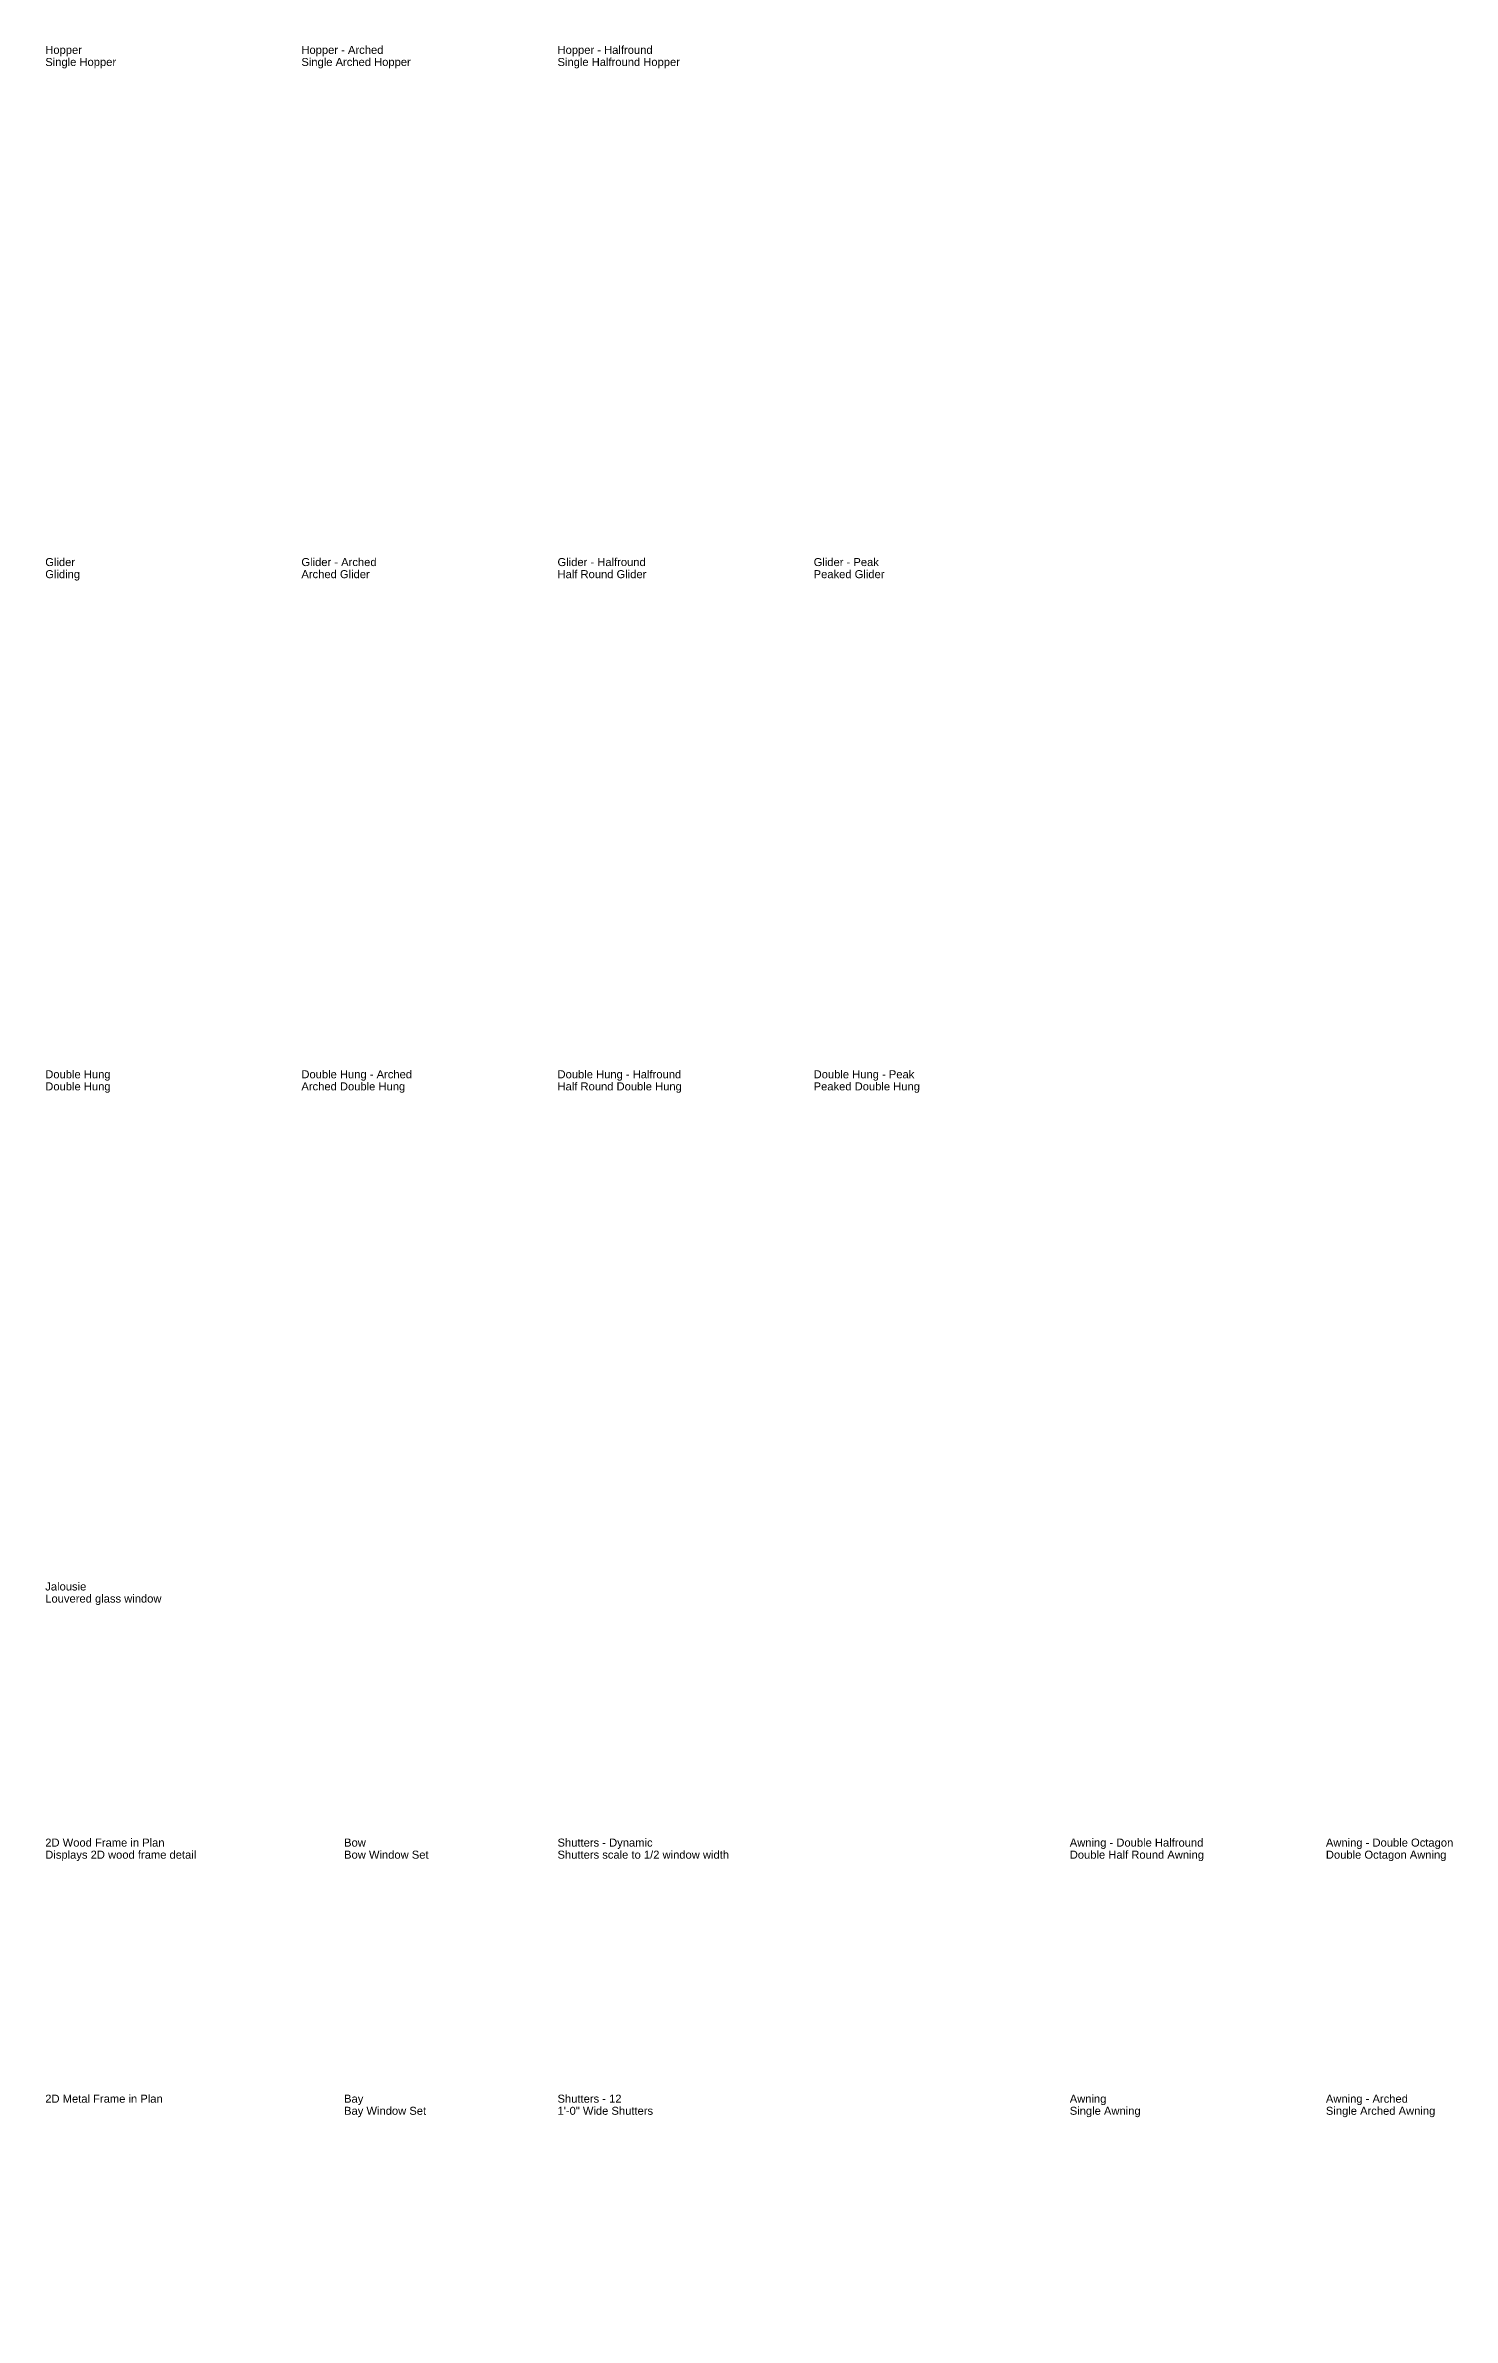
# Model space of a CAD drawing. Header units: inches. Extents: x 2 to 3369, y -111 to 1166.
# Drawn here: x 2 to 793, y -111 to 1166 of the extents above; entities that cross this region are included whole.
import ezdxf

# ---------------------------------------------------------------- set-up
doc = ezdxf.new("R2010")
doc.units = ezdxf.units.IN
doc.header["$LTSCALE"] = 0.5
doc.header["$MEASUREMENT"] = 0
doc.styles.add('Titles', font='arial.ttf', dxfattribs={"width": 0.75})

msp = doc.modelspace()

# ---------------------------------------------------------------- linework, layer by layer
at = {"layer": 'Defpoints'}
for p in [(463.2, -20.9, 36), (196.9, -111.3, -2)]:
    msp.add_point(p, dxfattribs=at)

# ---------------------------------------------------------------- texts
at = {"style": 'Titles'}
for s, p in [('Hopper', (1.7, 1161.5)), ('Hopper - Arched', (145.7, 1161.5)), ('Hopper - Halfround', (289.7, 1161.5)), ('Single Hopper', (1.7, 1154.7)), ('Single Arched Hopper', (145.7, 1154.7)), ('Single Halfround Hopper', (289.7, 1154.7)), ('Glider', (1.7, 873.5)), ('Gliding ', (1.7, 866.7)), ('Arched Glider ', (145.7, 866.7)), ('Glider - Arched', (145.7, 873.5)), ('Glider - Halfround', (289.7, 873.5)), ('Half Round Glider ', (289.7, 866.7)), ('Glider - Peak', (433.7, 873.5)), ('Peaked Glider ', (433.7, 866.7)), ('Double Hung', (1.7, 585.5)), ('Double Hung - Arched', (145.7, 585.5)), ('Double Hung - Halfround', (289.7, 585.5)), ('Double Hung - Peak', (433.7, 585.5)), ('Double Hung ', (1.7, 578.7)), ('Arched Double Hung ', (145.7, 578.7)), ('Half Round Double Hung ', (289.7, 578.7)), ('Peaked Double Hung ', (433.7, 578.7)), ('Jalousie', (1.7, 297.5)), ('Louvered glass window', (1.7, 290.7)), ('2D Wood Frame in Plan', (1.7, 153.5)), ('Bow', (169.7, 153.5)), ('Shutters - Dynamic', (289.7, 153.5)), ('Awning - Double Halfround', (577.7, 153.5)), ('Awning - Double Octagon', (721.7, 153.5)), ('Displays 2D wood frame detail', (1.7, 146.7)), ('Bow Window Set', (169.7, 146.7)), ('Shutters scale to 1/2 window width', (289.7, 146.7)), ('Double Half Round Awning ', (577.7, 146.7)), ('Double Octagon Awning ', (721.7, 146.7)), ('2D Metal Frame in Plan', (1.7, 9.5)), ('Bay', (169.7, 9.5)), ('Shutters - 12', (289.7, 9.5)), ('Awning', (577.7, 9.5)), ('Awning - Arched', (721.7, 9.5)), ('Bay Window Set', (169.7, 2.7)), ('1\'-0" Wide Shutters', (289.7, 2.7)), ('Single Awning', (577.7, 2.7)), ('Single Arched Awning', (721.7, 2.7))]:
    msp.add_text(s, height=4.5, dxfattribs=at).set_placement(p)

doc.saveas('drawing.dxf')
